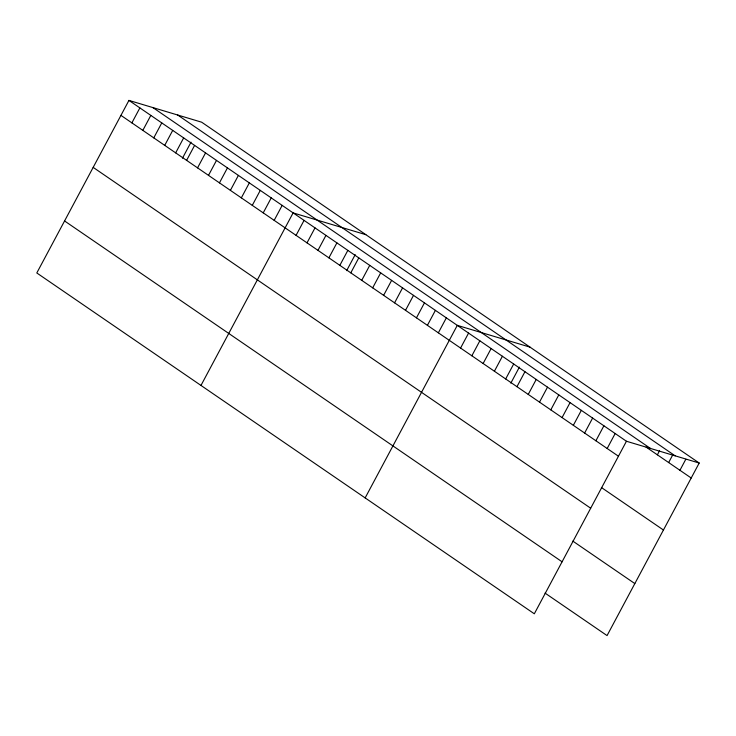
<?xml version="1.0" encoding="UTF-8"?>
<svg xmlns="http://www.w3.org/2000/svg" width="736" height="736" viewBox="0 0 736 736"><rect width="100%" height="100%" fill="white"/><g stroke="black" fill="none" stroke-linecap="round" stroke-linejoin="round"><path stroke-width="1.1" d="M699.2 463.036L201.682 122.204L128.938 100.409L36.8 272.964L534.318 613.796L626.446 441.25L699.2 463.036L607.062 635.591L545.045 593.096M131.891 122.875L139.877 107.907M142.83 130.373L150.825 115.405M153.778 137.871L161.773 122.903M164.726 145.369L172.712 130.401M175.665 152.867L183.66 137.899M182.482 158.176L191.02 142.168M186.613 160.365L194.608 145.397M197.561 167.863L205.546 152.895M208.5 175.37L216.494 160.402M219.448 182.868L227.442 167.9M230.396 190.366L238.39 175.398M241.344 197.864L249.329 182.896M252.282 205.362L260.277 190.394M263.23 212.86L271.225 197.892M274.178 220.358L282.164 205.39M200.983 385.434L293.112 212.888L365.866 234.683M296.065 235.354L304.06 220.386M307.013 242.852L315.008 227.884M317.961 250.35L325.947 235.382M328.9 257.848L336.895 242.88M339.848 265.346L347.843 250.378M346.656 270.646L355.203 254.647M350.796 272.844L358.782 257.876M361.735 280.342L369.73 265.374M372.683 287.84L380.678 272.872M383.631 295.338L391.626 280.37M394.579 302.836L402.564 287.868M405.518 310.334L413.512 295.366M416.466 317.832L424.46 302.864M427.414 325.33L435.399 310.362M438.352 332.828L446.347 317.86M365.157 497.913L457.295 325.358L530.049 347.153M460.58 348.054L468.574 333.086M471.859 355.782L479.844 340.814M483.129 363.51L491.124 348.542M494.408 371.229L502.403 356.261M505.687 378.957L513.682 363.989M510.839 383.125L519.386 367.126M516.966 386.685L524.952 371.717M528.236 394.413L536.231 379.445M539.516 402.132L547.51 387.164M550.795 409.86L558.79 394.892M562.074 417.588L570.06 402.62M573.344 425.316L581.339 410.348M584.623 433.035L592.618 418.066M595.902 440.763L603.897 425.794M607.182 448.491L615.167 433.522M657.377 454.83L659.511 450.837M668.656 462.558L672.916 454.572M679.935 470.286L685.796 459.301M177.68 115.009L675.188 455.851M152.941 107.603L650.458 448.436M646.098 447.102L691.205 478.004M128.938 100.409L626.446 441.25M120.943 115.377L618.452 456.219M601.413 487.517L663.44 530.012M93.178 167.385L590.686 508.217M572.81 541.098L634.837 583.584M64.566 220.956L562.083 561.798"/></g></svg>
